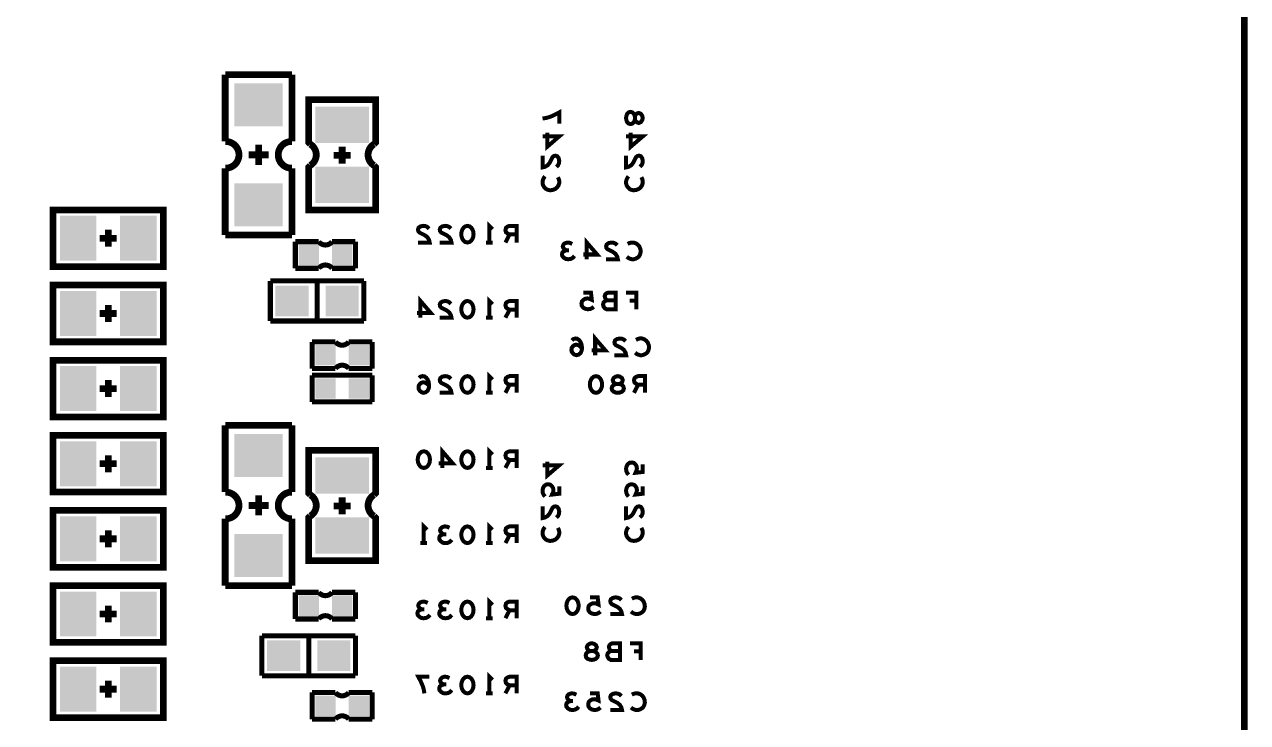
# Model space of a CAD drawing. Extents: x 0 to 200, y -10 to 130.
# Drawn here: x 163.49 to 200.1, y 57 to 77.9 of the extents above; entities that cross this region are included whole.
import ezdxf

# ---------------------------------------------------------------- set-up
doc = ezdxf.new("R2010")
doc.units = 0
doc.layers.get('0').update_dxf_attribs({"linetype": 'CONTINUOUS'})
doc.layers.add('MASK_BOTTOM_ART', color=6, linetype='CONTINUOUS')
doc.layers.add('SILK_BOTTOM_ART', color=5, linetype='CONTINUOUS')

# ---------------------------------------------------------------- blocks, each defined once
blk = doc.blocks.new('SQUARE_586')
blk.add_solid([(0.3048, 0.3048), (0.3048, -0.3048), (-0.3048, 0.3048), (-0.3048, -0.3048)])
blk = doc.blocks.new('RECTANGLE_587')
blk.add_solid([(0.4953, 0.4572), (0.4953, -0.4572), (-0.4953, 0.4572), (-0.4953, -0.4572)])
blk = doc.blocks.new('RECTANGLE_575')
blk.add_solid([(0.5461, 0.6731), (0.5461, -0.6731), (-0.5461, 0.6731), (-0.5461, -0.6731)])
blk = doc.blocks.new('RECTANGLE_569')
blk.add_solid([(0.8001, 0.5461), (0.8001, -0.5461), (-0.8001, 0.5461), (-0.8001, -0.5461)])
blk = doc.blocks.new('RECTANGLE_579')
blk.add_solid([(0.7239, 0.64515), (0.7239, -0.64515), (-0.7239, 0.64515), (-0.7239, -0.64515)])

msp = doc.modelspace()

# ---------------------------------------------------------------- linework, layer by layer
at = {"layer": 'MASK_BOTTOM_ART', "const_width": 0.2}
msp.add_lwpolyline([(1, 0), (199, 0), (200, 1), (200, 119), (199, 120), (1, 120), (0, 119), (0, 1), (1, 0)], dxfattribs=at)
at = {"layer": 'SILK_BOTTOM_ART'}
for points, const_width in [([(1, 0), (199, 0), (200, 1), (200, 119), (199, 120), (1, 120), (0, 119), (0, 1), (1, 0)], 0.2), ([(169.5, 76.4), (169.5, 74.4)], 0.2032), ([(169.5, 76.4), (171.5, 76.4)], 0.2032), ([(171.5, 74.4), (171.5, 76.4)], 0.2032), ([(173.9525, 74.3175), (174, 74.365), (174, 75.65), (172, 75.65), (172, 74.365), (172.0475, 74.3175)], 0.2), ([(178.9983, 75.0869), (179.1066, 75.1036), (179.1983, 75.1286), (179.2816, 75.1619), (179.3733, 75.2036), (179.4983, 75.2703), (179.4983, 74.9369)], 0.12), ([(181.4983, 75.1036), (181.5066, 75.1619), (181.5316, 75.2286), (181.5733, 75.2703), (181.6316, 75.2869), (181.69, 75.2703), (181.74, 75.2203), (181.765, 75.1453), (181.765, 75.0619), (181.7816, 75.0119), (181.8233, 74.9703), (181.8816, 74.9536), (181.94, 74.9786), (181.9816, 75.0369), (181.9983, 75.1036), (181.9816, 75.1703), (181.94, 75.2286), (181.8816, 75.2536), (181.8233, 75.2369), (181.7816, 75.1953), (181.765, 75.1453), (181.765, 75.0619), (181.74, 74.9869), (181.69, 74.9369), (181.6316, 74.9203), (181.5733, 74.9369), (181.5316, 74.9786), (181.5066, 75.0453), (181.4983, 75.1036)], 0.12), ([(178.9983, 74.5512), (179.4983, 74.5512), (179.14, 74.2429), (179.14, 74.6595)], 0.12), ([(181.4983, 74.5512), (181.9983, 74.5512), (181.64, 74.2429), (181.64, 74.6595)], 0.12), ([(170.5, 73.7), (170.5, 74.3)], 0.2032), ([(173, 73.7333), (173, 74.2413)], 0.2032), ([(170.8, 74), (170.2, 74)], 0.2032), ([(173.254, 73.9873), (172.746, 73.9873)], 0.2032), ([(179.415, 73.6405), (179.465, 73.6905), (179.49, 73.7488), (179.4983, 73.8155), (179.4816, 73.8988), (179.44, 73.9571), (179.39, 73.9738), (179.34, 73.9655), (179.2983, 73.9321), (179.215, 73.7655), (179.1566, 73.6905), (179.0733, 73.6405), (178.9983, 73.6238), (178.9983, 73.9738)], 0.12), ([(181.915, 73.6405), (181.965, 73.6905), (181.99, 73.7488), (181.9983, 73.8155), (181.9816, 73.8988), (181.94, 73.9571), (181.89, 73.9738), (181.84, 73.9655), (181.7983, 73.9321), (181.715, 73.7655), (181.6566, 73.6905), (181.5733, 73.6405), (181.4983, 73.6238), (181.4983, 73.9738)], 0.12), ([(169.5, 73.6), (169.5, 71.6)], 0.2032), ([(171.5, 71.6), (171.5, 73.6)], 0.2032), ([(172.0475, 73.6825), (172, 73.635), (172, 72.35), (174, 72.35), (174, 73.635), (173.9525, 73.6825)], 0.2), ([(179.4566, 73.3297), (179.4816, 73.2797), (179.4983, 73.2214), (179.4983, 73.1547), (179.4733, 73.0797), (179.4316, 73.0214), (179.3816, 72.9797), (179.2983, 72.9464), (179.2233, 72.9381), (179.1483, 72.9547), (179.0983, 72.9797), (179.0483, 73.0297), (179.015, 73.0881), (178.9983, 73.1464), (178.9983, 73.2047), (179.015, 73.2631), (179.04, 73.3131), (179.0733, 73.3547)], 0.12), ([(181.9566, 73.3297), (181.9816, 73.2797), (181.9983, 73.2214), (181.9983, 73.1547), (181.9733, 73.0797), (181.9316, 73.0214), (181.8816, 72.9797), (181.7983, 72.9464), (181.7233, 72.9381), (181.6483, 72.9547), (181.5983, 72.9797), (181.5483, 73.0297), (181.515, 73.0881), (181.4983, 73.1464), (181.4983, 73.2047), (181.515, 73.2631), (181.54, 73.3131), (181.5733, 73.3547)], 0.12), ([(167.65, 72.35), (167.65, 70.65), (164.35, 70.65), (164.35, 72.35), (167.65, 72.35)], 0.2), ([(166, 71.754), (166, 71.246)], 0.2032), ([(175.6035, 71.79), (175.5535, 71.84), (175.4952, 71.865), (175.4285, 71.8733), (175.3452, 71.8566), (175.2869, 71.815), (175.2702, 71.765), (175.2785, 71.715), (175.3119, 71.6733), (175.4785, 71.59), (175.5535, 71.5316), (175.6035, 71.4483), (175.6202, 71.3733), (175.2702, 71.3733)], 0.12), ([(176.2559, 71.79), (176.2059, 71.84), (176.1476, 71.865), (176.0809, 71.8733), (175.9976, 71.8566), (175.9393, 71.815), (175.9226, 71.765), (175.9309, 71.715), (175.9643, 71.6733), (176.1309, 71.59), (176.2059, 71.5316), (176.2559, 71.4483), (176.2726, 71.3733), (175.9226, 71.3733)], 0.12), ([(176.75, 71.8733), (176.8167, 71.8566), (176.8667, 71.815), (176.9, 71.765), (176.925, 71.6983), (176.9333, 71.6233), (176.925, 71.5483), (176.9, 71.4816), (176.8667, 71.4316), (176.8167, 71.39), (176.75, 71.3733), (176.6833, 71.39), (176.6333, 71.4316), (176.6, 71.4816), (176.575, 71.5483), (176.5667, 71.6233), (176.575, 71.6983), (176.6, 71.765), (176.6333, 71.815), (176.6833, 71.8566), (176.75, 71.8733)], 0.12), ([(177.4024, 71.3733), (177.4024, 71.8733), (177.5024, 71.7733)], 0.12), ([(178.2215, 71.3733), (178.2215, 71.8733), (178.0131, 71.8733), (177.9465, 71.8483), (177.9048, 71.815), (177.8881, 71.7483), (177.9048, 71.6816), (177.9548, 71.64), (178.0131, 71.615), (178.2215, 71.615)], 0.12), ([(166.254, 71.5), (165.746, 71.5)], 0.2032), ([(169.5, 71.6), (171.5, 71.6)], 0.2032), ([(171.6, 71.4), (171.6, 70.6)], 0.1524), ([(172.3, 71.4), (171.6, 71.4)], 0.1524), ([(173.4, 71.4), (172.7, 71.4)], 0.1524), ([(173.4, 70.6), (173.4, 71.4)], 0.1524), ([(177.5024, 71.3733), (177.3024, 71.3733)], 0.12), ([(178.0131, 71.615), (177.8881, 71.3733)], 0.12), ([(179.7131, 71.14), (179.6631, 71.165), (179.6214, 71.2066), (179.6047, 71.2566), (179.6214, 71.3066), (179.6631, 71.3483), (179.7381, 71.3733), (179.8131, 71.365), (179.8881, 71.3316)], 0.12), ([(180.3238, 70.8733), (180.3238, 71.3733), (180.6321, 71.015), (180.2155, 71.015)], 0.12), ([(181.2345, 71.29), (181.1845, 71.34), (181.1262, 71.365), (181.0595, 71.3733), (180.9762, 71.3566), (180.9179, 71.315), (180.9012, 71.265), (180.9095, 71.215), (180.9429, 71.1733), (181.1095, 71.09), (181.1845, 71.0316), (181.2345, 70.9483), (181.2512, 70.8733), (180.9012, 70.8733)], 0.12), ([(181.5453, 71.3316), (181.5953, 71.3566), (181.6536, 71.3733), (181.7203, 71.3733), (181.7953, 71.3483), (181.8536, 71.3066), (181.8953, 71.2566), (181.9286, 71.1733), (181.9369, 71.0983), (181.9203, 71.0233), (181.8953, 70.9733), (181.8453, 70.9233), (181.7869, 70.89), (181.7286, 70.8733), (181.6703, 70.8733), (181.6119, 70.89), (181.5619, 70.915), (181.5203, 70.9483)], 0.12), ([(179.9547, 70.9733), (179.9047, 70.915), (179.8381, 70.8816), (179.7631, 70.8733), (179.6964, 70.8816), (179.6297, 70.9233), (179.5881, 70.9733), (179.5797, 71.0233), (179.5964, 71.0816), (179.6547, 71.1233), (179.7131, 71.14), (179.7881, 71.14)], 0.12), ([(171.6, 70.6), (172.3, 70.6)], 0.1524), ([(172.7, 70.6), (173.4, 70.6)], 0.1524), ([(173.65, 70.225), (170.85, 70.225)], 0.1524), ([(170.85, 70.225), (170.85, 69.025)], 0.1524), ([(172.25, 70.225), (172.25, 69.025)], 0.1524), ([(173.65, 69.025), (173.65, 70.225)], 0.1524), ([(167.65, 70.1), (167.65, 68.4), (164.35, 68.4), (164.35, 70.1), (167.65, 70.1)], 0.2), ([(180.5309, 69.45), (180.4809, 69.4083), (180.4226, 69.3833), (180.3476, 69.375), (180.2726, 69.3917), (180.2143, 69.425), (180.1726, 69.4833), (180.1643, 69.55), (180.1809, 69.6167), (180.2226, 69.6583), (180.2809, 69.6917), (180.3393, 69.7), (180.3976, 69.6917), (180.4726, 69.6583), (180.4476, 69.875), (180.2226, 69.875)], 0.12), ([(180.9333, 69.6417), (180.9, 69.6667), (180.875, 69.7083), (180.8583, 69.7667), (180.875, 69.8167), (180.9083, 69.85), (180.9667, 69.875), (181.1917, 69.875), (181.1917, 69.375), (180.9167, 69.375), (180.8583, 69.4083), (180.825, 69.4583), (180.8083, 69.5167), (180.825, 69.575), (180.875, 69.625), (180.9333, 69.6417), (181.1917, 69.6417)], 0.12), ([(181.8107, 69.375), (181.8107, 69.875), (181.4941, 69.875)], 0.12), ([(166, 69.504), (166, 68.996)], 0.2032), ([(175.3452, 69.1233), (175.3452, 69.6233), (175.6535, 69.265), (175.2369, 69.265)], 0.12), ([(176.2559, 69.54), (176.2059, 69.59), (176.1476, 69.615), (176.0809, 69.6233), (175.9976, 69.6066), (175.9393, 69.565), (175.9226, 69.515), (175.9309, 69.465), (175.9643, 69.4233), (176.1309, 69.34), (176.2059, 69.2816), (176.2559, 69.1983), (176.2726, 69.1233), (175.9226, 69.1233)], 0.12), ([(176.75, 69.6233), (176.8167, 69.6066), (176.8667, 69.565), (176.9, 69.515), (176.925, 69.4483), (176.9333, 69.3733), (176.925, 69.2983), (176.9, 69.2316), (176.8667, 69.1816), (176.8167, 69.14), (176.75, 69.1233), (176.6833, 69.14), (176.6333, 69.1816), (176.6, 69.2316), (176.575, 69.2983), (176.5667, 69.3733), (176.575, 69.4483), (176.6, 69.515), (176.6333, 69.565), (176.6833, 69.6066), (176.75, 69.6233)], 0.12), ([(177.4024, 69.1233), (177.4024, 69.6233), (177.5024, 69.5233)], 0.12), ([(178.2215, 69.1233), (178.2215, 69.6233), (178.0131, 69.6233), (177.9465, 69.5983), (177.9048, 69.565), (177.8881, 69.4983), (177.9048, 69.4316), (177.9548, 69.39), (178.0131, 69.365), (178.2215, 69.365)], 0.12), ([(181.6107, 69.6333), (181.8107, 69.6333)], 0.12), ([(166.254, 69.25), (165.746, 69.25)], 0.2032), ([(178.0131, 69.365), (177.8881, 69.1233)], 0.12), ([(170.85, 69.025), (173.65, 69.025)], 0.1524), ([(177.5024, 69.1233), (177.3024, 69.1233)], 0.12), ([(172.1, 68.4), (172.1, 67.6)], 0.1524), ([(172.8, 68.4), (172.1, 68.4)], 0.1524), ([(173.9, 68.4), (173.2, 68.4)], 0.1524), ([(173.9, 67.6), (173.9, 68.4)], 0.1524), ([(180.1797, 68.2083), (180.1214, 68.2667), (180.0714, 68.3), (180.0047, 68.3167), (179.9464, 68.3), (179.9047, 68.2667), (179.8714, 68.2167), (179.8631, 68.1583), (179.8714, 68.1083), (179.9047, 68.0583), (179.9547, 68.0167), (180.0131, 68), (180.0797, 68.0167), (180.1381, 68.0667), (180.1714, 68.1417), (180.1797, 68.225), (180.1631, 68.3333), (180.1381, 68.3917), (180.0964, 68.45), (180.0381, 68.4917), (179.9797, 68.5), (179.9214, 68.4833), (179.8797, 68.4417)], 0.12), ([(180.5738, 68), (180.5738, 68.5), (180.8821, 68.1417), (180.4655, 68.1417)], 0.12), ([(181.4845, 68.4167), (181.4345, 68.4667), (181.3762, 68.4917), (181.3095, 68.5), (181.2262, 68.4833), (181.1679, 68.4417), (181.1512, 68.3917), (181.1595, 68.3417), (181.1929, 68.3), (181.3595, 68.2167), (181.4345, 68.1583), (181.4845, 68.075), (181.5012, 68), (181.1512, 68)], 0.12), ([(181.7953, 68.4583), (181.8453, 68.4833), (181.9036, 68.5), (181.9703, 68.5), (182.0453, 68.475), (182.1036, 68.4333), (182.1453, 68.3833), (182.1786, 68.3), (182.1869, 68.225), (182.1703, 68.15), (182.1453, 68.1), (182.0953, 68.05), (182.0369, 68.0167), (181.9786, 68), (181.9203, 68), (181.8619, 68.0167), (181.8119, 68.0417), (181.7703, 68.075)], 0.12), ([(167.65, 67.85), (167.65, 66.15), (164.35, 66.15), (164.35, 67.85), (167.65, 67.85)], 0.2), ([(172.1, 67.6), (172.8, 67.6)], 0.1524), ([(172.1, 67.4), (172.1, 66.6)], 0.1524), ([(173.9, 67.4), (172.1, 67.4)], 0.1524), ([(173.2, 67.6), (173.9, 67.6)], 0.1524), ([(173.9, 66.6), (173.9, 67.4)], 0.1524), ([(175.6035, 67.0816), (175.5452, 67.14), (175.4952, 67.1733), (175.4285, 67.19), (175.3702, 67.1733), (175.3285, 67.14), (175.2952, 67.09), (175.2869, 67.0316), (175.2952, 66.9816), (175.3285, 66.9316), (175.3785, 66.89), (175.4369, 66.8733), (175.5035, 66.89), (175.5619, 66.94), (175.5952, 67.015), (175.6035, 67.0983), (175.5869, 67.2066), (175.5619, 67.265), (175.5202, 67.3233), (175.4619, 67.365), (175.4035, 67.3733), (175.3452, 67.3566), (175.3035, 67.315)], 0.12), ([(176.2559, 67.29), (176.2059, 67.34), (176.1476, 67.365), (176.0809, 67.3733), (175.9976, 67.3566), (175.9393, 67.315), (175.9226, 67.265), (175.9309, 67.215), (175.9643, 67.1733), (176.1309, 67.09), (176.2059, 67.0316), (176.2559, 66.9483), (176.2726, 66.8733), (175.9226, 66.8733)], 0.12), ([(176.75, 67.3733), (176.8167, 67.3566), (176.8667, 67.315), (176.9, 67.265), (176.925, 67.1983), (176.9333, 67.1233), (176.925, 67.0483), (176.9, 66.9816), (176.8667, 66.9316), (176.8167, 66.89), (176.75, 66.8733), (176.6833, 66.89), (176.6333, 66.9316), (176.6, 66.9816), (176.575, 67.0483), (176.5667, 67.1233), (176.575, 67.1983), (176.6, 67.265), (176.6333, 67.315), (176.6833, 67.3566), (176.75, 67.3733)], 0.12), ([(177.4024, 66.8733), (177.4024, 67.3733), (177.5024, 67.2733)], 0.12), ([(178.2215, 66.8733), (178.2215, 67.3733), (178.0131, 67.3733), (177.9465, 67.3483), (177.9048, 67.315), (177.8881, 67.2483), (177.9048, 67.1816), (177.9548, 67.14), (178.0131, 67.115), (178.2215, 67.115)], 0.12), ([(180.5976, 67.3733), (180.6643, 67.3566), (180.7143, 67.315), (180.7476, 67.265), (180.7726, 67.1983), (180.7809, 67.1233), (180.7726, 67.0483), (180.7476, 66.9816), (180.7143, 66.9316), (180.6643, 66.89), (180.5976, 66.8733), (180.5309, 66.89), (180.4809, 66.9316), (180.4476, 66.9816), (180.4226, 67.0483), (180.4143, 67.1233), (180.4226, 67.1983), (180.4476, 67.265), (180.4809, 67.315), (180.5309, 67.3566), (180.5976, 67.3733)], 0.12), ([(181.25, 66.8733), (181.1917, 66.8816), (181.125, 66.9066), (181.0833, 66.9483), (181.0667, 67.0066), (181.0833, 67.065), (181.1333, 67.115), (181.2083, 67.14), (181.2917, 67.14), (181.3417, 67.1566), (181.3833, 67.1983), (181.4, 67.2566), (181.375, 67.315), (181.3167, 67.3566), (181.25, 67.3733), (181.1833, 67.3566), (181.125, 67.315), (181.1, 67.2566), (181.1167, 67.1983), (181.1583, 67.1566), (181.2083, 67.14), (181.2917, 67.14), (181.3667, 67.115), (181.4167, 67.065), (181.4333, 67.0066), (181.4167, 66.9483), (181.375, 66.9066), (181.3083, 66.8816), (181.25, 66.8733)], 0.12), ([(182.0691, 66.8733), (182.0691, 67.3733), (181.8607, 67.3733), (181.7941, 67.3483), (181.7524, 67.315), (181.7357, 67.2483), (181.7524, 67.1816), (181.8024, 67.14), (181.8607, 67.115), (182.0691, 67.115)], 0.12), ([(166.254, 67), (165.746, 67)], 0.2032), ([(166, 67.254), (166, 66.746)], 0.2032), ([(178.0131, 67.115), (177.8881, 66.8733)], 0.12), ([(181.8607, 67.115), (181.7357, 66.8733)], 0.12), ([(172.1, 66.6), (173.9, 66.6)], 0.1524), ([(177.5024, 66.8733), (177.3024, 66.8733)], 0.12), ([(169.5, 65.9), (169.5, 63.9)], 0.2032), ([(169.5, 65.9), (171.5, 65.9)], 0.2032), ([(171.5, 63.9), (171.5, 65.9)], 0.2032), ([(167.65, 65.6), (167.65, 63.9), (164.35, 63.9), (164.35, 65.6), (167.65, 65.6)], 0.2), ([(173.9525, 63.8175), (174, 63.865), (174, 65.15), (172, 65.15), (172, 63.865), (172.0475, 63.8175)], 0.2), ([(175.4452, 65.1233), (175.5119, 65.1066), (175.5619, 65.065), (175.5952, 65.015), (175.6202, 64.9483), (175.6285, 64.8733), (175.6202, 64.7983), (175.5952, 64.7316), (175.5619, 64.6816), (175.5119, 64.64), (175.4452, 64.6233), (175.3785, 64.64), (175.3285, 64.6816), (175.2952, 64.7316), (175.2702, 64.7983), (175.2619, 64.8733), (175.2702, 64.9483), (175.2952, 65.015), (175.3285, 65.065), (175.3785, 65.1066), (175.4452, 65.1233)], 0.12), ([(175.9976, 64.6233), (175.9976, 65.1233), (176.3059, 64.765), (175.8893, 64.765)], 0.12), ([(176.75, 65.1233), (176.8167, 65.1066), (176.8667, 65.065), (176.9, 65.015), (176.925, 64.9483), (176.9333, 64.8733), (176.925, 64.7983), (176.9, 64.7316), (176.8667, 64.6816), (176.8167, 64.64), (176.75, 64.6233), (176.6833, 64.64), (176.6333, 64.6816), (176.6, 64.7316), (176.575, 64.7983), (176.5667, 64.8733), (176.575, 64.9483), (176.6, 65.015), (176.6333, 65.065), (176.6833, 65.1066), (176.75, 65.1233)], 0.12), ([(177.4024, 64.6233), (177.4024, 65.1233), (177.5024, 65.0233)], 0.12), ([(178.2215, 64.6233), (178.2215, 65.1233), (178.0131, 65.1233), (177.9465, 65.0983), (177.9048, 65.065), (177.8881, 64.9983), (177.9048, 64.9316), (177.9548, 64.89), (178.0131, 64.865), (178.2215, 64.865)], 0.12), ([(166.254, 64.75), (165.746, 64.75)], 0.2032), ([(166, 65.004), (166, 64.496)], 0.2032), ([(178.0131, 64.865), (177.8881, 64.6233)], 0.12), ([(178.9983, 64.7036), (179.4983, 64.7036), (179.14, 64.3953), (179.14, 64.8119)], 0.12), ([(181.5733, 64.4203), (181.5316, 64.4703), (181.5066, 64.5286), (181.4983, 64.6036), (181.515, 64.6786), (181.5483, 64.7369), (181.6066, 64.7786), (181.6733, 64.7869), (181.74, 64.7703), (181.7816, 64.7286), (181.815, 64.6703), (181.8233, 64.6119), (181.815, 64.5536), (181.7816, 64.4786), (181.9983, 64.5036), (181.9983, 64.7286)], 0.12), ([(177.5024, 64.6233), (177.3024, 64.6233)], 0.12), ([(179.0733, 63.7679), (179.0316, 63.8179), (179.0066, 63.8762), (178.9983, 63.9512), (179.015, 64.0262), (179.0483, 64.0845), (179.1066, 64.1262), (179.1733, 64.1345), (179.24, 64.1179), (179.2816, 64.0762), (179.315, 64.0179), (179.3233, 63.9595), (179.315, 63.9012), (179.2816, 63.8262), (179.4983, 63.8512), (179.4983, 64.0762)], 0.12), ([(181.5733, 63.7679), (181.5316, 63.8179), (181.5066, 63.8762), (181.4983, 63.9512), (181.515, 64.0262), (181.5483, 64.0845), (181.6066, 64.1262), (181.6733, 64.1345), (181.74, 64.1179), (181.7816, 64.0762), (181.815, 64.0179), (181.8233, 63.9595), (181.815, 63.9012), (181.7816, 63.8262), (181.9983, 63.8512), (181.9983, 64.0762)], 0.12), ([(170.5, 63.2), (170.5, 63.8)], 0.2032), ([(173, 63.2333), (173, 63.7413)], 0.2032), ([(167.65, 63.35), (167.65, 61.65), (164.35, 61.65), (164.35, 63.35), (167.65, 63.35)], 0.2), ([(170.8, 63.5), (170.2, 63.5)], 0.2032), ([(173.254, 63.4873), (172.746, 63.4873)], 0.2032), ([(179.415, 63.1405), (179.465, 63.1905), (179.49, 63.2488), (179.4983, 63.3155), (179.4816, 63.3988), (179.44, 63.4571), (179.39, 63.4738), (179.34, 63.4655), (179.2983, 63.4321), (179.215, 63.2655), (179.1566, 63.1905), (179.0733, 63.1405), (178.9983, 63.1238), (178.9983, 63.4738)], 0.12), ([(181.915, 63.1405), (181.965, 63.1905), (181.99, 63.2488), (181.9983, 63.3155), (181.9816, 63.3988), (181.94, 63.4571), (181.89, 63.4738), (181.84, 63.4655), (181.7983, 63.4321), (181.715, 63.2655), (181.6566, 63.1905), (181.5733, 63.1405), (181.4983, 63.1238), (181.4983, 63.4738)], 0.12), ([(169.5, 63.1), (169.5, 61.1)], 0.2032), ([(171.5, 61.1), (171.5, 63.1)], 0.2032), ([(172.0475, 63.1825), (172, 63.135), (172, 61.85), (174, 61.85), (174, 63.135), (173.9525, 63.1825)], 0.2), ([(175.4452, 62.3733), (175.4452, 62.8733), (175.5452, 62.7733)], 0.12), ([(177.4024, 62.3733), (177.4024, 62.8733), (177.5024, 62.7733)], 0.12), ([(166.254, 62.5), (165.746, 62.5)], 0.2032), ([(166, 62.754), (166, 62.246)], 0.2032), ([(176.2809, 62.4733), (176.2309, 62.415), (176.1643, 62.3816), (176.0893, 62.3733), (176.0226, 62.3816), (175.9559, 62.4233), (175.9143, 62.4733), (175.9059, 62.5233), (175.9226, 62.5816), (175.9809, 62.6233), (176.0393, 62.64), (176.1143, 62.64)], 0.12), ([(176.0393, 62.64), (175.9893, 62.665), (175.9476, 62.7066), (175.9309, 62.7566), (175.9476, 62.8066), (175.9893, 62.8483), (176.0643, 62.8733), (176.1393, 62.865), (176.2143, 62.8316)], 0.12), ([(176.75, 62.8733), (176.8167, 62.8566), (176.8667, 62.815), (176.9, 62.765), (176.925, 62.6983), (176.9333, 62.6233), (176.925, 62.5483), (176.9, 62.4816), (176.8667, 62.4316), (176.8167, 62.39), (176.75, 62.3733), (176.6833, 62.39), (176.6333, 62.4316), (176.6, 62.4816), (176.575, 62.5483), (176.5667, 62.6233), (176.575, 62.6983), (176.6, 62.765), (176.6333, 62.815), (176.6833, 62.8566), (176.75, 62.8733)], 0.12), ([(178.2215, 62.3733), (178.2215, 62.8733), (178.0131, 62.8733), (177.9465, 62.8483), (177.9048, 62.815), (177.8881, 62.7483), (177.9048, 62.6816), (177.9548, 62.64), (178.0131, 62.615), (178.2215, 62.615)], 0.12), ([(178.0131, 62.615), (177.8881, 62.3733)], 0.12), ([(179.4566, 62.8297), (179.4816, 62.7797), (179.4983, 62.7214), (179.4983, 62.6547), (179.4733, 62.5797), (179.4316, 62.5214), (179.3816, 62.4797), (179.2983, 62.4464), (179.2233, 62.4381), (179.1483, 62.4547), (179.0983, 62.4797), (179.0483, 62.5297), (179.015, 62.5881), (178.9983, 62.6464), (178.9983, 62.7047), (179.015, 62.7631), (179.04, 62.8131), (179.0733, 62.8547)], 0.12), ([(181.9566, 62.8297), (181.9816, 62.7797), (181.9983, 62.7214), (181.9983, 62.6547), (181.9733, 62.5797), (181.9316, 62.5214), (181.8816, 62.4797), (181.7983, 62.4464), (181.7233, 62.4381), (181.6483, 62.4547), (181.5983, 62.4797), (181.5483, 62.5297), (181.515, 62.5881), (181.4983, 62.6464), (181.4983, 62.7047), (181.515, 62.7631), (181.54, 62.8131), (181.5733, 62.8547)], 0.12), ([(175.5452, 62.3733), (175.3452, 62.3733)], 0.12), ([(177.5024, 62.3733), (177.3024, 62.3733)], 0.12), ([(167.65, 61.1), (167.65, 59.4), (164.35, 59.4), (164.35, 61.1), (167.65, 61.1)], 0.2), ([(169.5, 61.1), (171.5, 61.1)], 0.2032), ([(171.6, 60.9), (171.6, 60.1)], 0.1524), ([(172.3, 60.9), (171.6, 60.9)], 0.1524), ([(173.4, 60.9), (172.7, 60.9)], 0.1524), ([(173.4, 60.1), (173.4, 60.9)], 0.1524), ([(179.8964, 60.7483), (179.9631, 60.7316), (180.0131, 60.69), (180.0464, 60.64), (180.0714, 60.5733), (180.0797, 60.4983), (180.0714, 60.4233), (180.0464, 60.3566), (180.0131, 60.3066), (179.9631, 60.265), (179.8964, 60.2483), (179.8297, 60.265), (179.7797, 60.3066), (179.7464, 60.3566), (179.7214, 60.4233), (179.7131, 60.4983), (179.7214, 60.5733), (179.7464, 60.64), (179.7797, 60.69), (179.8297, 60.7316), (179.8964, 60.7483)], 0.12), ([(180.7321, 60.3233), (180.6821, 60.2816), (180.6238, 60.2566), (180.5488, 60.2483), (180.4738, 60.265), (180.4155, 60.2983), (180.3738, 60.3566), (180.3655, 60.4233), (180.3821, 60.49), (180.4238, 60.5316), (180.4821, 60.565), (180.5405, 60.5733), (180.5988, 60.565), (180.6738, 60.5316), (180.6488, 60.7483), (180.4238, 60.7483)], 0.12), ([(181.3595, 60.665), (181.3095, 60.715), (181.2512, 60.74), (181.1845, 60.7483), (181.1012, 60.7316), (181.0429, 60.69), (181.0262, 60.64), (181.0345, 60.59), (181.0679, 60.5483), (181.2345, 60.465), (181.3095, 60.4066), (181.3595, 60.3233), (181.3762, 60.2483), (181.0262, 60.2483)], 0.12), ([(181.6703, 60.7066), (181.7203, 60.7316), (181.7786, 60.7483), (181.8453, 60.7483), (181.9203, 60.7233), (181.9786, 60.6816), (182.0203, 60.6316), (182.0536, 60.5483), (182.0619, 60.4733), (182.0453, 60.3983), (182.0203, 60.3483), (181.9703, 60.2983), (181.9119, 60.265), (181.8536, 60.2483), (181.7953, 60.2483), (181.7369, 60.265), (181.6869, 60.29), (181.6453, 60.3233)], 0.12), ([(166, 60.504), (166, 59.996)], 0.2032), ([(175.6285, 60.2233), (175.5785, 60.165), (175.5119, 60.1316), (175.4369, 60.1233), (175.3702, 60.1316), (175.3035, 60.1733), (175.2619, 60.2233), (175.2535, 60.2733), (175.2702, 60.3316), (175.3285, 60.3733), (175.3869, 60.39), (175.4619, 60.39)], 0.12), ([(175.3869, 60.39), (175.3369, 60.415), (175.2952, 60.4566), (175.2785, 60.5066), (175.2952, 60.5566), (175.3369, 60.5983), (175.4119, 60.6233), (175.4869, 60.615), (175.5619, 60.5816)], 0.12), ([(176.2809, 60.2233), (176.2309, 60.165), (176.1643, 60.1316), (176.0893, 60.1233), (176.0226, 60.1316), (175.9559, 60.1733), (175.9143, 60.2233), (175.9059, 60.2733), (175.9226, 60.3316), (175.9809, 60.3733), (176.0393, 60.39), (176.1143, 60.39)], 0.12), ([(176.0393, 60.39), (175.9893, 60.415), (175.9476, 60.4566), (175.9309, 60.5066), (175.9476, 60.5566), (175.9893, 60.5983), (176.0643, 60.6233), (176.1393, 60.615), (176.2143, 60.5816)], 0.12), ([(176.75, 60.6233), (176.8167, 60.6066), (176.8667, 60.565), (176.9, 60.515), (176.925, 60.4483), (176.9333, 60.3733), (176.925, 60.2983), (176.9, 60.2316), (176.8667, 60.1816), (176.8167, 60.14), (176.75, 60.1233), (176.6833, 60.14), (176.6333, 60.1816), (176.6, 60.2316), (176.575, 60.2983), (176.5667, 60.3733), (176.575, 60.4483), (176.6, 60.515), (176.6333, 60.565), (176.6833, 60.6066), (176.75, 60.6233)], 0.12), ([(177.4024, 60.1233), (177.4024, 60.6233), (177.5024, 60.5233)], 0.12), ([(178.2215, 60.1233), (178.2215, 60.6233), (178.0131, 60.6233), (177.9465, 60.5983), (177.9048, 60.565), (177.8881, 60.4983), (177.9048, 60.4316), (177.9548, 60.39), (178.0131, 60.365), (178.2215, 60.365)], 0.12), ([(178.0131, 60.365), (177.8881, 60.1233)], 0.12), ([(166.254, 60.25), (165.746, 60.25)], 0.2032), ([(171.6, 60.1), (172.3, 60.1)], 0.1524), ([(172.7, 60.1), (173.4, 60.1)], 0.1524), ([(177.5024, 60.1233), (177.3024, 60.1233)], 0.12), ([(173.4, 59.6), (170.6, 59.6)], 0.1524), ([(170.6, 59.6), (170.6, 58.4)], 0.1524), ([(172, 59.6), (172, 58.4)], 0.1524), ([(173.4, 58.4), (173.4, 59.6)], 0.1524), ([(180.4726, 58.875), (180.4143, 58.8833), (180.3476, 58.9083), (180.3059, 58.95), (180.2893, 59.0083), (180.3059, 59.0667), (180.3559, 59.1167), (180.4309, 59.1417), (180.5143, 59.1417), (180.5643, 59.1583), (180.6059, 59.2), (180.6226, 59.2583), (180.5976, 59.3167), (180.5393, 59.3583), (180.4726, 59.375), (180.4059, 59.3583), (180.3476, 59.3167), (180.3226, 59.2583), (180.3393, 59.2), (180.3809, 59.1583), (180.4309, 59.1417), (180.5143, 59.1417), (180.5893, 59.1167), (180.6393, 59.0667), (180.6559, 59.0083), (180.6393, 58.95), (180.5976, 58.9083), (180.5309, 58.8833), (180.4726, 58.875)], 0.12), ([(181.0583, 59.1417), (181.025, 59.1667), (181, 59.2083), (180.9833, 59.2667), (181, 59.3167), (181.0333, 59.35), (181.0917, 59.375), (181.3167, 59.375), (181.3167, 58.875), (181.0417, 58.875), (180.9833, 58.9083), (180.95, 58.9583), (180.9333, 59.0167), (180.95, 59.075), (181, 59.125), (181.0583, 59.1417), (181.3167, 59.1417)], 0.12), ([(181.9357, 58.875), (181.9357, 59.375), (181.6191, 59.375)], 0.12), ([(167.65, 58.85), (167.65, 57.15), (164.35, 57.15), (164.35, 58.85), (167.65, 58.85)], 0.2), ([(181.7357, 59.1333), (181.9357, 59.1333)], 0.12), ([(166, 58.254), (166, 57.746)], 0.2032), ([(170.6, 58.4), (173.4, 58.4)], 0.1524), ([(175.4619, 57.8733), (175.4452, 57.9816), (175.4202, 58.0733), (175.3869, 58.1566), (175.3452, 58.2483), (175.2785, 58.3733), (175.6119, 58.3733)], 0.12), ([(176.0393, 58.14), (175.9893, 58.165), (175.9476, 58.2066), (175.9309, 58.2566), (175.9476, 58.3066), (175.9893, 58.3483), (176.0643, 58.3733), (176.1393, 58.365), (176.2143, 58.3316)], 0.12), ([(176.75, 58.3733), (176.8167, 58.3566), (176.8667, 58.315), (176.9, 58.265), (176.925, 58.1983), (176.9333, 58.1233), (176.925, 58.0483), (176.9, 57.9816), (176.8667, 57.9316), (176.8167, 57.89), (176.75, 57.8733), (176.6833, 57.89), (176.6333, 57.9316), (176.6, 57.9816), (176.575, 58.0483), (176.5667, 58.1233), (176.575, 58.1983), (176.6, 58.265), (176.6333, 58.315), (176.6833, 58.3566), (176.75, 58.3733)], 0.12), ([(177.4024, 57.8733), (177.4024, 58.3733), (177.5024, 58.2733)], 0.12), ([(178.2215, 57.8733), (178.2215, 58.3733), (178.0131, 58.3733), (177.9465, 58.3483), (177.9048, 58.315), (177.8881, 58.2483), (177.9048, 58.1816), (177.9548, 58.14), (178.0131, 58.115), (178.2215, 58.115)], 0.12), ([(166.254, 58), (165.746, 58)], 0.2032), ([(172.1, 57.9), (172.1, 57.1)], 0.1524), ([(172.8, 57.9), (172.1, 57.9)], 0.1524), ([(173.9, 57.9), (173.2, 57.9)], 0.1524), ([(173.9, 57.1), (173.9, 57.9)], 0.1524), ([(176.2809, 57.9733), (176.2309, 57.915), (176.1643, 57.8816), (176.0893, 57.8733), (176.0226, 57.8816), (175.9559, 57.9233), (175.9143, 57.9733), (175.9059, 58.0233), (175.9226, 58.0816), (175.9809, 58.1233), (176.0393, 58.14), (176.1143, 58.14)], 0.12), ([(177.5024, 57.8733), (177.3024, 57.8733)], 0.12), ([(178.0131, 58.115), (177.8881, 57.8733)], 0.12), ([(179.8381, 57.6417), (179.7881, 57.6667), (179.7464, 57.7083), (179.7297, 57.7583), (179.7464, 57.8083), (179.7881, 57.85), (179.8631, 57.875), (179.9381, 57.8667), (180.0131, 57.8333)], 0.12), ([(180.7321, 57.45), (180.6821, 57.4083), (180.6238, 57.3833), (180.5488, 57.375), (180.4738, 57.3917), (180.4155, 57.425), (180.3738, 57.4833), (180.3655, 57.55), (180.3821, 57.6167), (180.4238, 57.6583), (180.4821, 57.6917), (180.5405, 57.7), (180.5988, 57.6917), (180.6738, 57.6583), (180.6488, 57.875), (180.4238, 57.875)], 0.12), ([(181.3595, 57.7917), (181.3095, 57.8417), (181.2512, 57.8667), (181.1845, 57.875), (181.1012, 57.8583), (181.0429, 57.8167), (181.0262, 57.7667), (181.0345, 57.7167), (181.0679, 57.675), (181.2345, 57.5917), (181.3095, 57.5333), (181.3595, 57.45), (181.3762, 57.375), (181.0262, 57.375)], 0.12), ([(181.6703, 57.8333), (181.7203, 57.8583), (181.7786, 57.875), (181.8453, 57.875), (181.9203, 57.85), (181.9786, 57.8083), (182.0203, 57.7583), (182.0536, 57.675), (182.0619, 57.6), (182.0453, 57.525), (182.0203, 57.475), (181.9703, 57.425), (181.9119, 57.3917), (181.8536, 57.375), (181.7953, 57.375), (181.7369, 57.3917), (181.6869, 57.4167), (181.6453, 57.45)], 0.12), ([(180.0797, 57.475), (180.0297, 57.4167), (179.9631, 57.3833), (179.8881, 57.375), (179.8214, 57.3833), (179.7547, 57.425), (179.7131, 57.475), (179.7047, 57.525), (179.7214, 57.5833), (179.7797, 57.625), (179.8381, 57.6417), (179.9131, 57.6417)], 0.12), ([(172.1, 57.1), (172.8, 57.1)], 0.1524), ([(173.2, 57.1), (173.9, 57.1)], 0.1524)]:
    msp.add_lwpolyline(points, dxfattribs=dict(at, const_width=const_width))
for points, const_width in [([(169.5, 73.6, 1.0317382), (169.5, 74.4)], 0.2032), ([(171.5, 74.4, 1.0317382), (171.5, 73.6)], 0.2032), ([(172.0475, 73.6825, 0.5602289), (172.0475, 74.3175)], 0.2032), ([(173.9525, 74.3175, 0.554718), (173.9525, 73.6825)], 0.2032), ([(172.3, 71.4, 0.5), (172.7, 71.4)], 0.1524), ([(172.7, 70.6, 0.5), (172.3, 70.6)], 0.1524), ([(172.8, 68.4, 0.5), (173.2, 68.4)], 0.1524), ([(173.2, 67.6, 0.5), (172.8, 67.6)], 0.1524), ([(169.5, 63.1, 1.0317382), (169.5, 63.9)], 0.2032), ([(171.5, 63.9, 1.0317382), (171.5, 63.1)], 0.2032), ([(172.0475, 63.1825, 0.5602289), (172.0475, 63.8175)], 0.2032), ([(173.9525, 63.8175, 0.554718), (173.9525, 63.1825)], 0.2032), ([(172.3, 60.9, 0.5), (172.7, 60.9)], 0.1524), ([(172.7, 60.1, 0.5), (172.3, 60.1)], 0.1524), ([(172.8, 57.9, 0.5), (173.2, 57.9)], 0.1524), ([(173.2, 57.1, 0.5), (172.8, 57.1)], 0.1524)]:
    msp.add_lwpolyline(points, format="xyb", dxfattribs=dict(at, const_width=const_width))

# ---------------------------------------------------------------- block references
at = {"layer": 'MASK_BOTTOM_ART'}
for name, p in [('RECTANGLE_579', (170.5, 75.5)), ('RECTANGLE_569', (173, 74.9)), ('RECTANGLE_569', (173, 73.1)), ('RECTANGLE_579', (170.5, 72.5)), ('RECTANGLE_575', (165.1, 71.5)), ('RECTANGLE_575', (166.9, 71.5)), ('SQUARE_586', (172, 71)), ('SQUARE_586', (173, 71)), ('RECTANGLE_575', (165.1, 69.25)), ('RECTANGLE_575', (166.9, 69.25)), ('RECTANGLE_587', (171.5, 69.625)), ('RECTANGLE_587', (173, 69.625)), ('SQUARE_586', (172.5, 68)), ('SQUARE_586', (173.5, 68)), ('RECTANGLE_575', (165.1, 67)), ('RECTANGLE_575', (166.9, 67)), ('SQUARE_586', (172.5, 67)), ('SQUARE_586', (173.5, 67)), ('RECTANGLE_579', (170.5, 65)), ('RECTANGLE_575', (165.1, 64.75)), ('RECTANGLE_575', (166.9, 64.75)), ('RECTANGLE_569', (173, 64.4)), ('RECTANGLE_575', (165.1, 62.5)), ('RECTANGLE_575', (166.9, 62.5)), ('RECTANGLE_569', (173, 62.6)), ('RECTANGLE_579', (170.5, 62)), ('RECTANGLE_575', (165.1, 60.25)), ('RECTANGLE_575', (166.9, 60.25)), ('SQUARE_586', (172, 60.5)), ('SQUARE_586', (173, 60.5)), ('RECTANGLE_587', (171.25, 59)), ('RECTANGLE_587', (172.75, 59)), ('RECTANGLE_575', (165.1, 58)), ('RECTANGLE_575', (166.9, 58)), ('SQUARE_586', (172.5, 57.5)), ('SQUARE_586', (173.5, 57.5))]:
    msp.add_blockref(name, p, dxfattribs=at)

doc.saveas('drawing.dxf')
